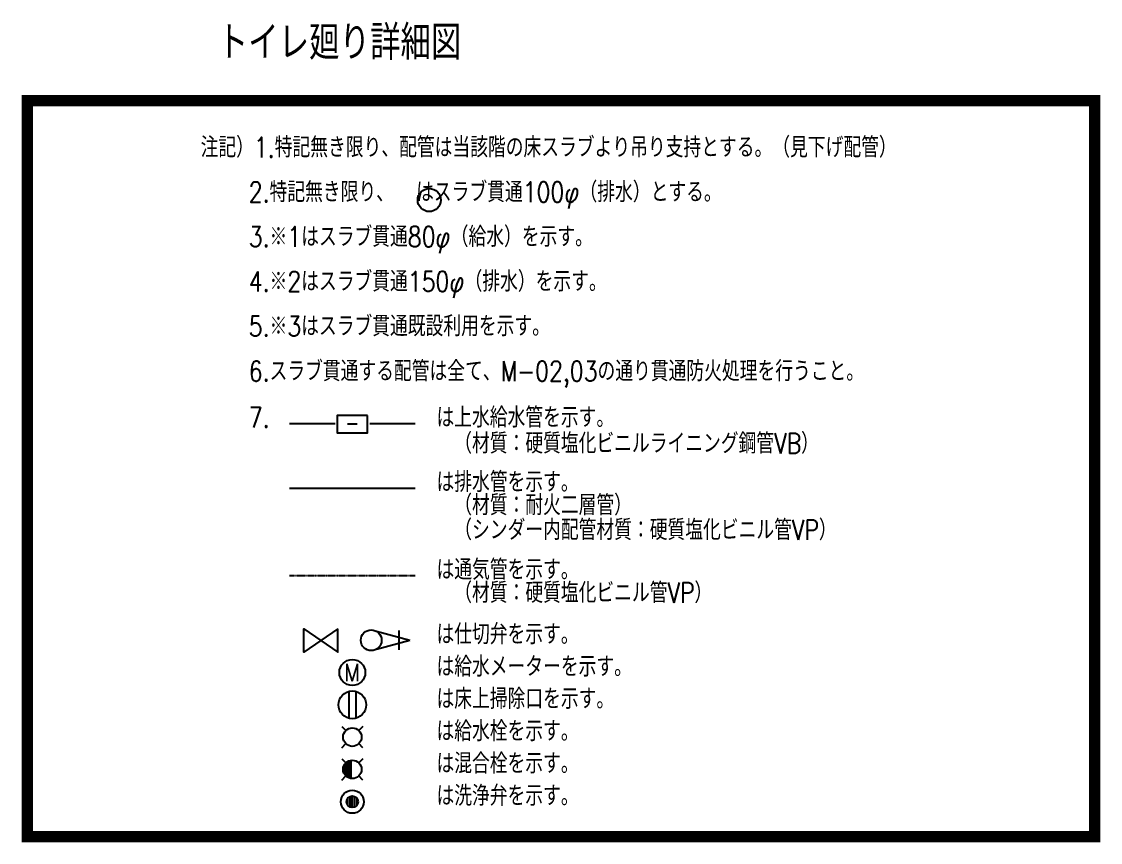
# Model space of a CAD drawing. Header units: millimetres. Extents: x -150 to 176297, y -150 to 55936.
# Drawn here: x 117274 to 121949, y 8183 to 11741 of the extents above; entities that cross this region are included whole.
import ezdxf
from ezdxf.enums import TextEntityAlignment as Align

# ---------------------------------------------------------------- set-up
doc = ezdxf.new("R2010")
doc.units = ezdxf.units.MM
doc.header["$LTSCALE"] = 0.2
doc.linetypes.add('DASHED2', pattern=[9.525, 6.35, -3.175])
doc.layers.get('Defpoints').update_dxf_attribs({"color": 5})
for name, color, linetype in [('10機器､器具', 2, 'Continuous'), ('21上水', 4, 'Continuous'), ('32雑排水', 6, 'Continuous'), ('35排水通気', 1, 'DASHED2'), ('92設備記述', 3, 'Continuous')]:
    doc.layers.add(name, color=color, linetype=linetype)
doc.layers.add('hojo', color=165, linetype='Continuous', plot=False)
doc.styles.get("Standard").update_dxf_attribs({"font": 'simplex.shx', "width": 0.8, "bigfont": 'extfont2.shx'})

# ---------------------------------------------------------------- blocks, each defined once
blk = doc.blocks.new('上水（給）')
at = {"layer": '21上水'}
blk.add_line((-55, 0), (55, 0), dxfattribs=at)
at = {"layer": 'hojo'}
blk.add_lwpolyline([(-175, -100), (175, -100), (175, 100), (-175, 100)], close=True, dxfattribs=at)
blk = doc.blocks.new('床上掃除口')
at = {"layer": '10機器､器具'}
for p, q in [((-30.0049, 116.1865), (-30.0049, -116.1866)), ((30.0049, 116.1865), (30.0049, -116.1866))]:
    blk.add_line(p, q, dxfattribs=at)
blk.add_circle((0, 0), 120, dxfattribs=at)
blk = doc.blocks.new('水栓')
at = {"layer": '10機器､器具'}
for p, q in [((-91.9189, 91.919), (-56.5674, 56.5674)), ((91.9189, 91.919), (56.5674, 56.5674)), ((-91.9189, -91.9189), (-56.5674, -56.5674)), ((91.9189, -91.9189), (56.5674, -56.5674))]:
    blk.add_line(p, q, dxfattribs=at)
blk.add_circle((0, 0), 80, dxfattribs=at)
blk = doc.blocks.new('TK05')
at = {"layer": '10機器､器具', "linetype": 'ByBlock', "lineweight": -2}
for p, q in [((45, 78), (335.9, 0)), ((45, -78), (335.9, 0)), ((240.3, 84.4), (240.3, -84.4))]:
    blk.add_line(p, q, dxfattribs=at)
at = {"layer": 'hojo', "linetype": 'ByBlock', "lineweight": -2}
blk.add_circle((0, 0), 90, dxfattribs=at)
blk = doc.blocks.new('混合栓')
at = {"layer": '10機器､器具'}
for p, q in [((-91.9189, 91.919), (-56.5674, 56.5674)), ((-62.0117, -50.5371), (-62.0117, 50.5372)), ((-43.9941, -66.8212), (-43.9941, 66.8213)), ((-26.001, -75.6591), (-26.001, 75.6592)), ((-10.0098, -79.3701), (-10.0098, 79.3702)), ((91.9189, 91.919), (56.5674, 56.5674)), ((-91.9189, -91.9189), (-56.5674, -56.5673)), ((91.9189, -91.9189), (56.5674, -56.5673))]:
    blk.add_line(p, q, dxfattribs=at)
blk.add_circle((0, 0), 80, dxfattribs=at)
blk = doc.blocks.new('洗浄弁A')
at = {"layer": '10機器､器具'}
for p, q in [((-40, -30), (-40, 30)), ((-20, -45.8258), (-20, 45.8258)), ((0, -50), (0, 50)), ((20, -45.8258), (20, 45.8258)), ((40, -30), (40, 30))]:
    blk.add_line(p, q, dxfattribs=at)
for radius in [100, 50]:
    blk.add_circle((0, 0), radius, dxfattribs=at)

msp = doc.modelspace()

# ---------------------------------------------------------------- linework, layer by layer
at = {"layer": '10機器､器具'}
msp.add_lwpolyline([(118644.2, 9108.4), (118497.9, 9007.2), (118497.9, 9108.4), (118644.2, 9007.2), (118644.2, 9108.4)], dxfattribs=at)
at = {"layer": '10機器､器具', "linetype": 'ByBlock', "lineweight": -2}
msp.add_circle((118789.4, 9059.3), 45, dxfattribs=at)
at = {"layer": '10機器､器具'}
msp.add_circle((118707.6, 8919.3), 56.2, dxfattribs=at)
at = {"layer": '21上水'}
for p, q in [((118436, 9999.3), (118632.9, 9999.3)), ((118782.9, 9999.3), (118979.2, 9999.3))]:
    msp.add_line(p, q, dxfattribs=at)
at = {"layer": '32雑排水'}
msp.add_line((118436, 9719.3), (118979.2, 9719.3), dxfattribs=at)
at = {"layer": '32雑排水', "color": 2}
msp.add_circle((119041, 10967.7), 50, dxfattribs=at)
at = {"layer": '35排水通気'}
msp.add_line((118436, 9339.3), (118979.2, 9339.3), dxfattribs=at)
at = {"layer": 'Defpoints', "const_width": 50}
msp.add_lwpolyline([(117299.5, 11398.6), (121924.1, 11398.6), (121924.1, 8207.7), (117299.5, 8207.7)], close=True, dxfattribs=at)

# ---------------------------------------------------------------- block references
at = {"layer": '10機器､器具', "linetype": 'ByBlock', "lineweight": -2, "xscale": 0.5000000000000001, "yscale": 0.5000000000000001, "zscale": 0.5000000000000001}
msp.add_blockref('TK05', (118789.4, 9059.3), dxfattribs=at)
at = {"layer": '10機器､器具', "xscale": 0.5, "yscale": 0.5, "zscale": 0.5}
for name, p in [('床上掃除口', (118707.6, 8779.3)), ('水栓', (118707.6, 8639.3)), ('混合栓', (118707.6, 8499.3)), ('洗浄弁A', (118707.6, 8359.3))]:
    msp.add_blockref(name, p, dxfattribs=at)
at = {"layer": '21上水', "xscale": 0.375, "yscale": 0.375, "zscale": 0.375, "rotation": 180}
msp.add_blockref('上水（給）', (118707.9, 9996.4), dxfattribs=at)

# ---------------------------------------------------------------- texts
at = {"layer": '10機器､器具', "color": 3, "width": 0.9}
msp.add_text('M', height=75, dxfattribs=at).set_placement((118707.6, 8919.3), align=Align.MIDDLE)
at = {"layer": '92設備記述', "linetype": 'Continuous', "lineweight": 20, "width": 0.8}
for s, height, p in [('トイレ廻り詳細図', 150, (118124.3, 11530.4)), ('注記）1.特記無き限り、配管は当該階の床スラブより吊り支持とする。（見下げ配管）', 87.5, (118050.3, 11126.1)), ('    2.特記無き限り、  はスラブ貫通100φ（排水）とする。', 87.5, (118050.3, 10932.3)), ('    3.※1はスラブ貫通80φ（給水）を示す。', 87.5, (118050.3, 10738.5)), ('    4.※2はスラブ貫通150φ（排水）を示す。', 87.5, (118050.3, 10544.7)), ('    5.※3はスラブ貫通既設利用を示す。', 87.5, (118050.3, 10350.9)), ('    6.スラブ貫通する配管は全て、M-02,03の通り貫通防火処理を行うこと。', 87.5, (118050.3, 10155.9)), ('    7.', 87.5, (118050.3, 9955.9))]:
    msp.add_text(s, height=height, dxfattribs=at).set_placement(p, align=Align.BOTTOM_LEFT)
at = {"layer": '92設備記述', "width": 0.8}
for s, p in [('は上水給水管を示す。', (119072.2, 9955.2)), ('\u3000（材質：硬質塩化ビニルライニング鋼管VB）', (119072.2, 9842.7)), ('は排水管を示す。', (119072.2, 9675.2)), ('\u3000（材質：耐火二層管）', (119072.2, 9575.2)), ('\u3000（シンダー内配管材質：硬質塩化ビニル管VP）', (119072.2, 9467.7)), ('は通気管を示す。', (119072.2, 9295.2)), ('\u3000（材質：硬質塩化ビニル管VP）', (119072.2, 9195.2)), ('は仕切弁を示す。', (119072.2, 9015.2)), ('は給水メーターを示す。', (119072.2, 8875.2)), ('は床上掃除口を示す。', (119072.2, 8735.2)), ('は給水栓を示す。', (119072.2, 8595.2)), ('は混合栓を示す。', (119072.2, 8455.2)), ('は洗浄弁を示す。', (119072.2, 8315.2))]:
    msp.add_text(s, height=87.5, dxfattribs=at).set_placement(p, align=Align.BOTTOM_LEFT)

doc.saveas('drawing.dxf')
